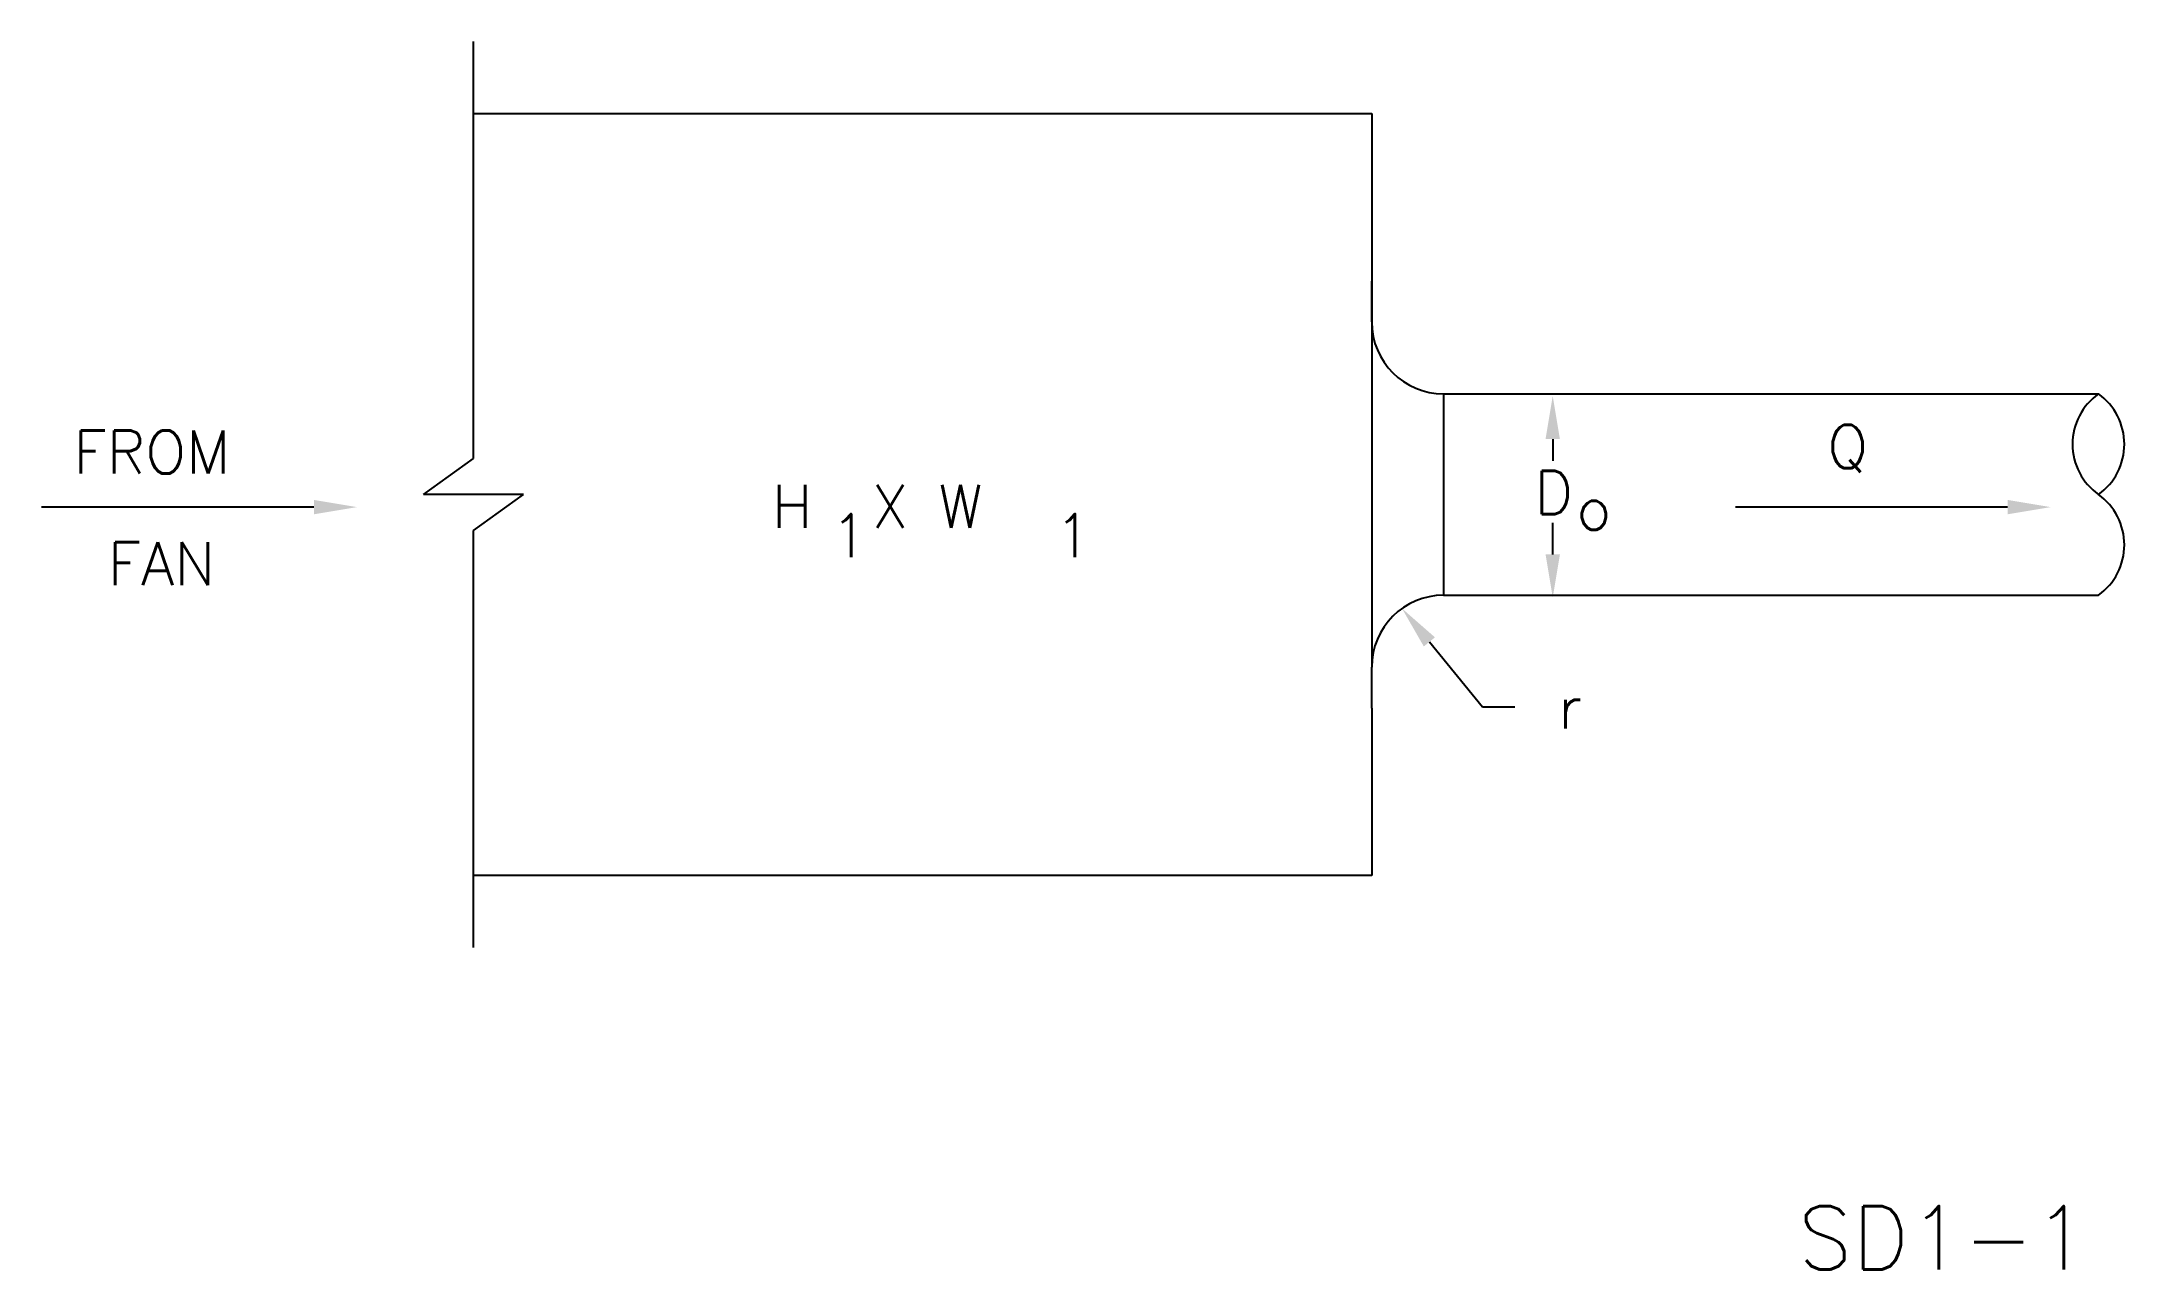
# Model space of a CAD drawing. Extents: x 2.12 to 9.36, y 1.65 to 5.92.
import ezdxf

# ---------------------------------------------------------------- set-up
doc = ezdxf.new("R2010")
doc.units = 0
doc.header["$LTSCALE"] = 0.5
doc.header["$MEASUREMENT"] = 0
doc.layers.get('0').update_dxf_attribs({"linetype": 'CONTINUOUS'})
doc.layers.add('NUMBER', color=7, linetype='CONTINUOUS')
doc.styles.add('ROMANS', font='romans')

msp = doc.modelspace()

# ---------------------------------------------------------------- linework, layer by layer
for p, q in [((3.6235, 4.4714), (3.6235, 5.9209)), ((3.6235, 5.6709), (6.7465, 5.6709)), ((6.7465, 5.6709), (6.7465, 5.0887)), ((6.7465, 4.9464), (6.7465, 5.0887)), ((6.7465, 5.0887), (6.7465, 3.7464)), ((6.9965, 4.6964), (9.2734, 4.6964)), ((6.9965, 4.6964), (6.9965, 3.9964)), ((7.3758, 4.539), (7.3758, 4.4631)), ((3.4496, 4.3464), (3.6235, 4.4714)), ((3.7975, 4.3464), (3.4496, 4.3464)), ((3.6235, 4.2214), (3.7975, 4.3464)), ((3.0683, 4.3027), (2.1217, 4.3027)), ((8.9574, 4.3027), (8.0108, 4.3027)), ((3.6235, 2.7719), (3.6235, 4.2214)), ((7.3758, 4.1382), (7.3758, 4.2485)), ((6.9965, 3.9964), (9.2734, 3.9964)), ((6.9469, 3.8341), (7.1319, 3.6082)), ((6.7465, 3.6041), (6.7465, 3.7464)), ((6.7465, 3.6041), (6.7465, 3.0219)), ((7.1319, 3.6082), (7.2439, 3.6082)), ((6.7465, 3.0219), (3.6235, 3.0219))]:
    msp.add_line(p, q)
for centre, radius, start, end in [((6.9965, 4.9464), 0.25, 180, 270), ((9.3979, 4.5214), 0.2148, 125.42371, 234.57629), ((9.148, 4.5214), 0.2153, 305.6185, 54.3815), ((9.148, 4.1714), 0.2153, 305.6185, 54.3815), ((6.9965, 3.7464), 0.25, 90, 180)]:
    msp.add_arc(centre, radius, start, end)
for points in [[(7.3508, 4.539), (7.4008, 4.539), (7.3758, 4.689)], [(3.0683, 4.3277), (3.0683, 4.2777), (3.2183, 4.3027)], [(8.9574, 4.3277), (8.9574, 4.2777), (9.1074, 4.3027)], [(7.4008, 4.1382), (7.3508, 4.1382), (7.3758, 3.9882)], [(6.9275, 3.8183), (6.9662, 3.85), (6.8518, 3.9502)]]:
    msp.add_solid(points)

# ---------------------------------------------------------------- texts
at = {"style": 'ROMANS'}
for s, p in [('FROM', (2.2318, 4.4192)), ('Q', (8.3305, 4.4383)), ('D', (7.3118, 4.2785)), ('H  X W', (4.6608, 4.2307)), ('1', (4.8656, 4.1283)), ('1', (5.6439, 4.1283)), ('o', (7.4578, 4.224)), ('FAN', (2.3518, 4.0308)), ('r', (7.3939, 3.5332))]:
    msp.add_text(s, height=0.15, dxfattribs=at).set_placement(p)
at = {"layer": 'NUMBER', "style": 'ROMANS'}
msp.add_text('SD1-1', height=0.22, dxfattribs=at).set_placement((8.2284, 1.6528))

doc.saveas('drawing.dxf')
